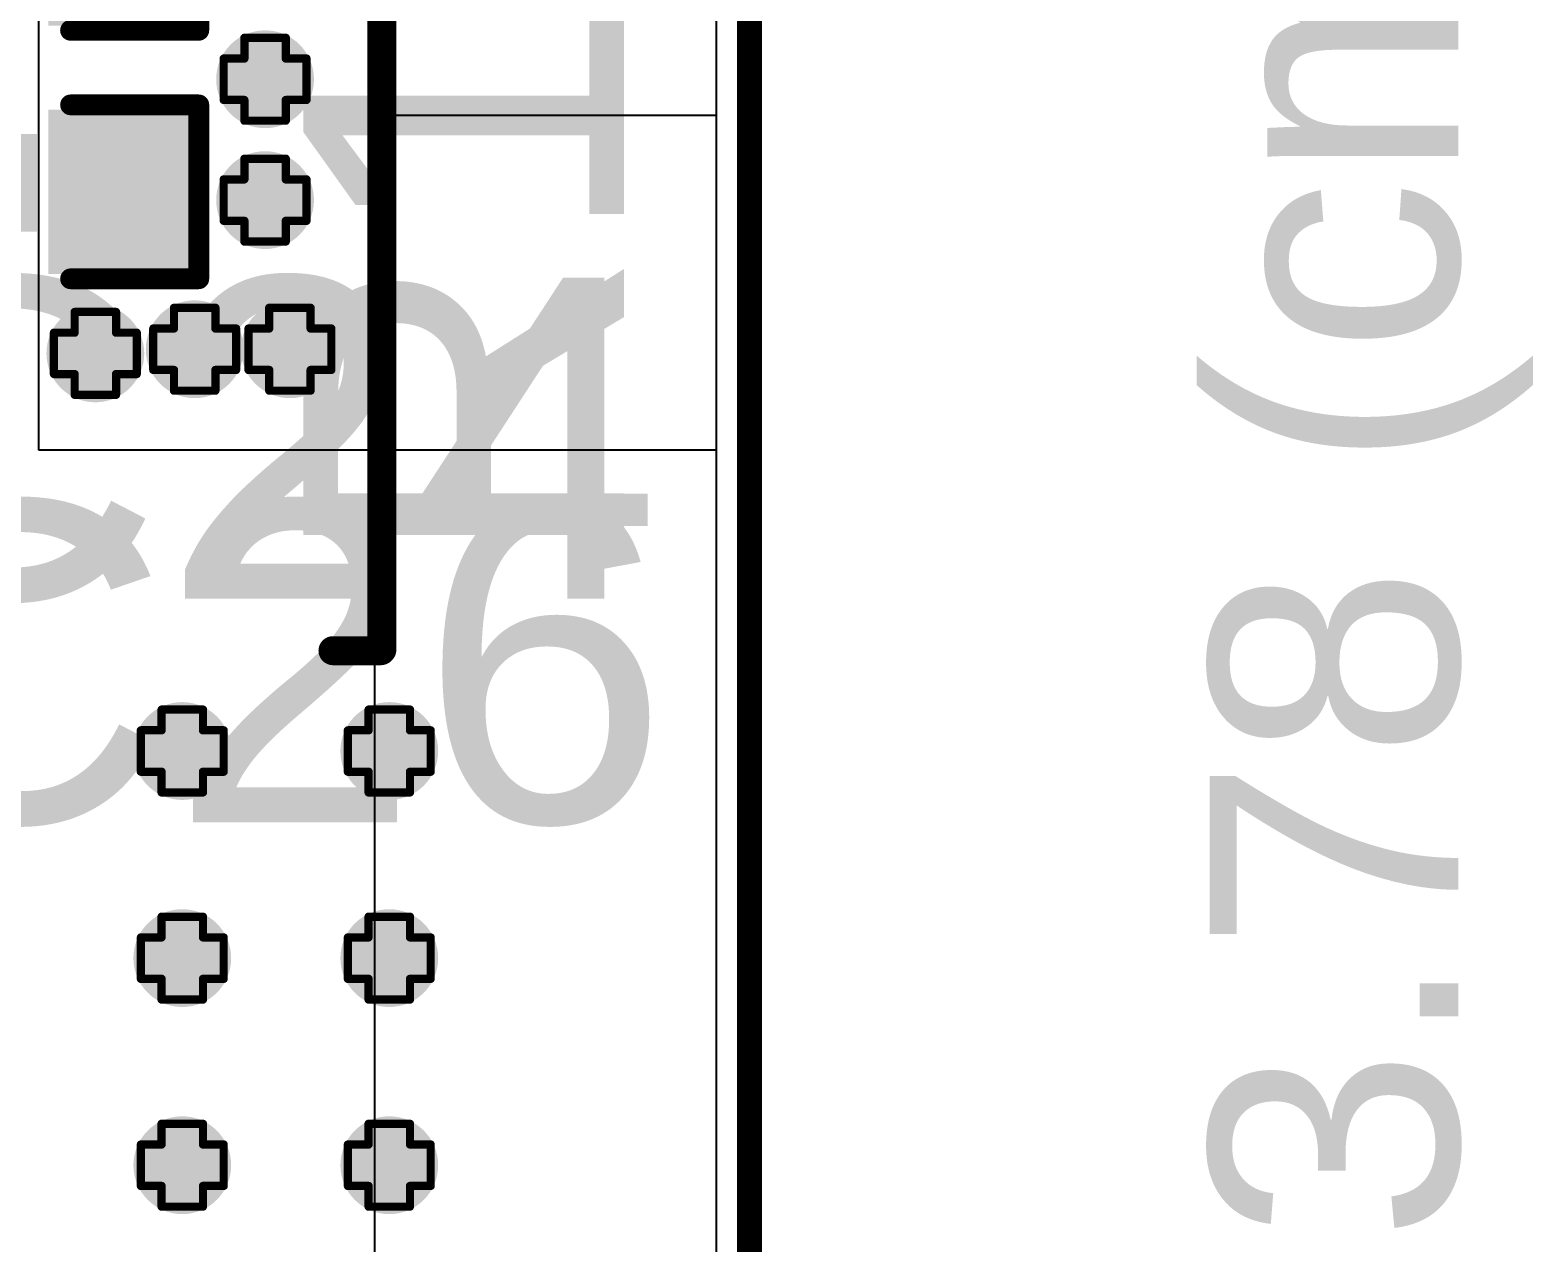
# Model space of a CAD drawing. Header units: inches. Extents: x -1 to 13, y -1.6 to 0.5.
# Drawn here: x 2.916 to 3.279, y -0.8644 to -0.5716 of the extents above; entities that cross this region are included whole.
import ezdxf

# ---------------------------------------------------------------- set-up
doc = ezdxf.new("R2010")
doc.units = ezdxf.units.IN
doc.header["$MEASUREMENT"] = 0
for name, color, linetype in [('Board_outline', 216, 'Continuous'), ('Bottom Layer', 5, 'Continuous'), ('Dimensions', 6, 'Continuous'), ('Drill Drawing', 1, 'Continuous'), ('Top Glue Points', 56, 'Continuous'), ('Top Layer', 1, 'Continuous'), ('Top Overlay', 2, 'Continuous'), ('Top Paste', 8, 'Continuous'), ('Top Solder', 216, 'Continuous'), ('Via Holes', 16, 'Continuous')]:
    doc.layers.add(name, color=color, linetype=linetype)
doc.styles.add('Arial', font='', dxfattribs={"height": 0.2})
doc.styles.get('Arial').set_extended_font_data('Arial')

# ---------------------------------------------------------------- blocks, each defined once
blk = doc.blocks.new('CAP_0603_41')
at = {"layer": 'Top Layer'}
for points in [[(-0.015, 0.0175), (-0.015, -0.0175), (-0.045, -0.0175), (-0.045, 0.0175)], [(0.045, 0.0175), (0.045, -0.0175), (0.015, -0.0175), (0.015, 0.0175)]]:
    blk.add_hatch(color=1, dxfattribs=at).paths.add_polyline_path(points)
at = {"layer": 'Top Paste'}
for points in [[(-0.015, 0.0175), (-0.015, -0.0175), (-0.045, -0.0175), (-0.045, 0.0175)], [(0.045, 0.0175), (0.045, -0.0175), (0.015, -0.0175), (0.015, 0.0175)]]:
    blk.add_hatch(color=8, dxfattribs=at).paths.add_polyline_path(points)
at = {"layer": 'Top Solder'}
for points in [[(-0.01264, 0.01986), (-0.01264, -0.01986), (-0.04736, -0.01986), (-0.04736, 0.01986)], [(0.04736, 0.01986), (0.04736, -0.01986), (0.01264, -0.01986), (0.01264, 0.01986)]]:
    blk.add_hatch(color=216, dxfattribs=at).paths.add_polyline_path(points)
at = {"layer": 'Top Overlay', "const_width": 0.005}
for points in [[(-0.049, -0.021), (-0.049, 0.021)], [(-0.049, 0.021), (-0.018, 0.021)], [(0.018, 0.021), (0.049, 0.021)], [(0.049, -0.021), (0.049, 0.021)], [(-0.049, -0.021), (-0.018, -0.021)], [(0.018, -0.021), (0.049, -0.021)]]:
    blk.add_lwpolyline(points, dxfattribs=at)
at = {"layer": 'Top Overlay', "const_width": 0.0025}
for points in [[(-0.05025, 0.021, 1), (-0.04775, 0.021, 1)], [(-0.05025, 0.021, 1), (-0.04775, 0.021, 1)], [(-0.01925, 0.021, 1), (-0.01675, 0.021, 1)], [(0.01675, 0.021, 1), (0.01925, 0.021, 1)], [(0.04775, 0.021, 1), (0.05025, 0.021, 1)], [(0.04775, 0.021, 1), (0.05025, 0.021, 1)], [(-0.05025, -0.021, 1), (-0.04775, -0.021, 1)], [(-0.05025, -0.021, 1), (-0.04775, -0.021, 1)], [(-0.01925, -0.021, 1), (-0.01675, -0.021, 1)], [(0.01675, -0.021, 1), (0.01925, -0.021, 1)], [(0.04775, -0.021, 1), (0.05025, -0.021, 1)], [(0.04775, -0.021, 1), (0.05025, -0.021, 1)]]:
    blk.add_lwpolyline(points, format="xyb", close=True, dxfattribs=at)
blk = doc.blocks.new('CAP_0603_43')
at = {"layer": 'Top Layer'}
for points in [[(-0.015, 0.0175), (-0.015, -0.0175), (-0.045, -0.0175), (-0.045, 0.0175)], [(0.045, 0.0175), (0.045, -0.0175), (0.015, -0.0175), (0.015, 0.0175)]]:
    blk.add_hatch(color=1, dxfattribs=at).paths.add_polyline_path(points)
at = {"layer": 'Top Paste'}
for points in [[(-0.015, 0.0175), (-0.015, -0.0175), (-0.045, -0.0175), (-0.045, 0.0175)], [(0.045, 0.0175), (0.045, -0.0175), (0.015, -0.0175), (0.015, 0.0175)]]:
    blk.add_hatch(color=8, dxfattribs=at).paths.add_polyline_path(points)
at = {"layer": 'Top Solder'}
for points in [[(-0.01264, 0.01986), (-0.01264, -0.01986), (-0.04736, -0.01986), (-0.04736, 0.01986)], [(0.04736, 0.01986), (0.04736, -0.01986), (0.01264, -0.01986), (0.01264, 0.01986)]]:
    blk.add_hatch(color=216, dxfattribs=at).paths.add_polyline_path(points)
at = {"layer": 'Top Overlay', "const_width": 0.005}
for points in [[(-0.049, 0.021), (-0.049, -0.021)], [(-0.018, 0.021), (-0.049, 0.021)], [(0.049, 0.021), (0.018, 0.021)], [(0.049, 0.021), (0.049, -0.021)], [(-0.018, -0.021), (-0.049, -0.021)], [(0.049, -0.021), (0.018, -0.021)]]:
    blk.add_lwpolyline(points, dxfattribs=at)
at = {"layer": 'Top Overlay', "const_width": 0.0025}
for points in [[(-0.05025, 0.021, 1), (-0.04775, 0.021, 1)], [(-0.05025, 0.021, 1), (-0.04775, 0.021, 1)], [(-0.01925, 0.021, 1), (-0.01675, 0.021, 1)], [(0.01675, 0.021, 1), (0.01925, 0.021, 1)], [(0.04775, 0.021, 1), (0.05025, 0.021, 1)], [(0.04775, 0.021, 1), (0.05025, 0.021, 1)], [(-0.05025, -0.021, 1), (-0.04775, -0.021, 1)], [(-0.05025, -0.021, 1), (-0.04775, -0.021, 1)], [(-0.01925, -0.021, 1), (-0.01675, -0.021, 1)], [(0.01675, -0.021, 1), (0.01925, -0.021, 1)], [(0.04775, -0.021, 1), (0.05025, -0.021, 1)], [(0.04775, -0.021, 1), (0.05025, -0.021, 1)]]:
    blk.add_lwpolyline(points, format="xyb", close=True, dxfattribs=at)

msp = doc.modelspace()

# ---------------------------------------------------------------- hatches: boundary and pattern name
at = {"layer": 'Bottom Layer'}
h = msp.add_hatch(color=5, dxfattribs=at)
edge = h.paths.add_edge_path()
edge.add_arc((2.9728, -0.58343), 0.01181, 0, 360)
h = msp.add_hatch(color=5, dxfattribs=at)
edge = h.paths.add_edge_path()
edge.add_arc((2.9728, -0.61261), 0.01181, 0, 360)
h = msp.add_hatch(color=5, dxfattribs=at)
edge = h.paths.add_edge_path()
edge.add_arc((2.9318, -0.64961), 0.01181, 0, 360)
h = msp.add_hatch(color=5, dxfattribs=at)
edge = h.paths.add_edge_path()
edge.add_arc((2.9558, -0.64861), 0.01181, 0, 360)
h = msp.add_hatch(color=5, dxfattribs=at)
edge = h.paths.add_edge_path()
edge.add_arc((2.9788, -0.64861), 0.01181, 0, 360)
h = msp.add_hatch(color=5, dxfattribs=at)
edge = h.paths.add_edge_path()
edge.add_arc((2.9528, -0.74561), 0.01181, 0, 360)
h = msp.add_hatch(color=5, dxfattribs=at)
edge = h.paths.add_edge_path()
edge.add_arc((3.0028, -0.74561), 0.01181, 0, 360)
h = msp.add_hatch(color=5, dxfattribs=at)
edge = h.paths.add_edge_path()
edge.add_arc((2.9528, -0.79561), 0.01181, 0, 360)
h = msp.add_hatch(color=5, dxfattribs=at)
edge = h.paths.add_edge_path()
edge.add_arc((3.0028, -0.79561), 0.01181, 0, 360)
h = msp.add_hatch(color=5, dxfattribs=at)
edge = h.paths.add_edge_path()
edge.add_arc((2.9528, -0.84561), 0.01181, 0, 360)
h = msp.add_hatch(color=5, dxfattribs=at)
edge = h.paths.add_edge_path()
edge.add_arc((3.0028, -0.84561), 0.01181, 0, 360)
at = {"layer": 'Top Glue Points'}
msp.add_hatch(color=56, dxfattribs=at).paths.add_polyline_path([(2.90193, -0.62023), (2.91767, -0.62023), (2.91767, -0.59661), (2.90193, -0.59661)])
at = {"layer": 'Top Layer'}
h = msp.add_hatch(color=1, dxfattribs=at)
edge = h.paths.add_edge_path()
edge.add_arc((2.9728, -0.58343), 0.01181, 0, 360)
h = msp.add_hatch(color=1, dxfattribs=at)
edge = h.paths.add_edge_path()
edge.add_arc((2.9728, -0.61261), 0.01181, 0, 360)
h = msp.add_hatch(color=1, dxfattribs=at)
edge = h.paths.add_edge_path()
edge.add_arc((2.9318, -0.64961), 0.01181, 0, 360)
h = msp.add_hatch(color=1, dxfattribs=at)
edge = h.paths.add_edge_path()
edge.add_arc((2.9558, -0.64861), 0.01181, 0, 360)
h = msp.add_hatch(color=1, dxfattribs=at)
edge = h.paths.add_edge_path()
edge.add_arc((2.9788, -0.64861), 0.01181, 0, 360)
h = msp.add_hatch(color=1, dxfattribs=at)
edge = h.paths.add_edge_path()
edge.add_arc((2.9528, -0.74561), 0.01181, 0, 360)
h = msp.add_hatch(color=1, dxfattribs=at)
edge = h.paths.add_edge_path()
edge.add_arc((3.0028, -0.74561), 0.01181, 0, 360)
h = msp.add_hatch(color=1, dxfattribs=at)
edge = h.paths.add_edge_path()
edge.add_arc((2.9528, -0.79561), 0.01181, 0, 360)
h = msp.add_hatch(color=1, dxfattribs=at)
edge = h.paths.add_edge_path()
edge.add_arc((3.0028, -0.79561), 0.01181, 0, 360)
h = msp.add_hatch(color=1, dxfattribs=at)
edge = h.paths.add_edge_path()
edge.add_arc((2.9528, -0.84561), 0.01181, 0, 360)
h = msp.add_hatch(color=1, dxfattribs=at)
edge = h.paths.add_edge_path()
edge.add_arc((3.0028, -0.84561), 0.01181, 0, 360)
at = {"layer": 'Via Holes'}
h = msp.add_hatch(color=7, dxfattribs=at)
edge = h.paths.add_edge_path()
edge.add_arc((2.9728, -0.58343), 0.00591, 0, 360)
h = msp.add_hatch(color=7, dxfattribs=at)
edge = h.paths.add_edge_path()
edge.add_arc((2.9728, -0.61261), 0.00591, 0, 360)
h = msp.add_hatch(color=7, dxfattribs=at)
edge = h.paths.add_edge_path()
edge.add_arc((2.9318, -0.64961), 0.00591, 0, 360)
h = msp.add_hatch(color=7, dxfattribs=at)
edge = h.paths.add_edge_path()
edge.add_arc((2.9558, -0.64861), 0.00591, 0, 360)
h = msp.add_hatch(color=7, dxfattribs=at)
edge = h.paths.add_edge_path()
edge.add_arc((2.9788, -0.64861), 0.00591, 0, 360)
h = msp.add_hatch(color=7, dxfattribs=at)
edge = h.paths.add_edge_path()
edge.add_arc((2.9528, -0.74561), 0.00591, 0, 360)
h = msp.add_hatch(color=7, dxfattribs=at)
edge = h.paths.add_edge_path()
edge.add_arc((3.0028, -0.74561), 0.00591, 0, 360)
h = msp.add_hatch(color=7, dxfattribs=at)
edge = h.paths.add_edge_path()
edge.add_arc((2.9528, -0.79561), 0.00591, 0, 360)
h = msp.add_hatch(color=7, dxfattribs=at)
edge = h.paths.add_edge_path()
edge.add_arc((3.0028, -0.79561), 0.00591, 0, 360)
h = msp.add_hatch(color=7, dxfattribs=at)
edge = h.paths.add_edge_path()
edge.add_arc((2.9528, -0.84561), 0.00591, 0, 360)
h = msp.add_hatch(color=7, dxfattribs=at)
edge = h.paths.add_edge_path()
edge.add_arc((3.0028, -0.84561), 0.00591, 0, 360)

# ---------------------------------------------------------------- linework, layer by layer
at = {"layer": 'Board_outline', "const_width": 0.006}
msp.add_lwpolyline([(3.08981, -1.29876), (3.08981, 0.07919)], dxfattribs=at)
at = {"layer": 'Bottom Layer'}
msp.add_line((3.08178, -0.49934), (3.08178, -1.29876), dxfattribs=at)
at = {"layer": 'Drill Drawing', "const_width": 0.002}
for points in [[(2.9678, -0.57843), (2.9678, -0.57343)], [(2.9678, -0.57343), (2.9778, -0.57343)], [(2.9778, -0.57843), (2.9778, -0.57343)], [(2.9628, -0.58843), (2.9628, -0.57843)], [(2.9628, -0.57843), (2.9678, -0.57843)], [(2.9778, -0.57843), (2.9828, -0.57843)], [(2.9828, -0.58843), (2.9828, -0.57843)], [(2.9628, -0.58843), (2.9678, -0.58843)], [(2.9678, -0.59343), (2.9678, -0.58843)], [(2.9778, -0.58843), (2.9828, -0.58843)], [(2.9778, -0.59343), (2.9778, -0.58843)], [(2.9678, -0.59343), (2.9778, -0.59343)], [(2.9678, -0.60761), (2.9678, -0.60261)], [(2.9678, -0.60261), (2.9778, -0.60261)], [(2.9778, -0.60761), (2.9778, -0.60261)], [(2.9628, -0.61761), (2.9628, -0.60761)], [(2.9628, -0.60761), (2.9678, -0.60761)], [(2.9778, -0.60761), (2.9828, -0.60761)], [(2.9828, -0.61761), (2.9828, -0.60761)], [(2.9628, -0.61761), (2.9678, -0.61761)], [(2.9678, -0.62261), (2.9678, -0.61761)], [(2.9778, -0.61761), (2.9828, -0.61761)], [(2.9778, -0.62261), (2.9778, -0.61761)], [(2.9678, -0.62261), (2.9778, -0.62261)], [(2.9268, -0.64461), (2.9268, -0.63961)], [(2.9268, -0.63961), (2.9368, -0.63961)], [(2.9368, -0.64461), (2.9368, -0.63961)], [(2.9508, -0.64361), (2.9508, -0.63861)], [(2.9508, -0.63861), (2.9608, -0.63861)], [(2.9608, -0.64361), (2.9608, -0.63861)], [(2.9738, -0.64361), (2.9738, -0.63861)], [(2.9738, -0.63861), (2.9838, -0.63861)], [(2.9838, -0.64361), (2.9838, -0.63861)], [(2.9218, -0.65461), (2.9218, -0.64461)], [(2.9218, -0.64461), (2.9268, -0.64461)], [(2.9368, -0.64461), (2.9418, -0.64461)], [(2.9418, -0.65461), (2.9418, -0.64461)], [(2.9458, -0.65361), (2.9458, -0.64361)], [(2.9458, -0.64361), (2.9508, -0.64361)], [(2.9608, -0.64361), (2.9658, -0.64361)], [(2.9658, -0.65361), (2.9658, -0.64361)], [(2.9688, -0.65361), (2.9688, -0.64361)], [(2.9688, -0.64361), (2.9738, -0.64361)], [(2.9838, -0.64361), (2.9888, -0.64361)], [(2.9888, -0.65361), (2.9888, -0.64361)], [(2.9458, -0.65361), (2.9508, -0.65361)], [(2.9508, -0.65861), (2.9508, -0.65361)], [(2.9608, -0.65361), (2.9658, -0.65361)], [(2.9608, -0.65861), (2.9608, -0.65361)], [(2.9688, -0.65361), (2.9738, -0.65361)], [(2.9738, -0.65861), (2.9738, -0.65361)], [(2.9838, -0.65361), (2.9888, -0.65361)], [(2.9838, -0.65861), (2.9838, -0.65361)], [(2.9218, -0.65461), (2.9268, -0.65461)], [(2.9268, -0.65961), (2.9268, -0.65461)], [(2.9368, -0.65461), (2.9418, -0.65461)], [(2.9368, -0.65961), (2.9368, -0.65461)], [(2.9268, -0.65961), (2.9368, -0.65961)], [(2.9508, -0.65861), (2.9608, -0.65861)], [(2.9738, -0.65861), (2.9838, -0.65861)], [(2.9478, -0.74061), (2.9478, -0.73561)], [(2.9478, -0.73561), (2.9578, -0.73561)], [(2.9578, -0.74061), (2.9578, -0.73561)], [(2.9978, -0.74061), (2.9978, -0.73561)], [(2.9978, -0.73561), (3.0078, -0.73561)], [(3.0078, -0.74061), (3.0078, -0.73561)], [(2.9428, -0.75061), (2.9428, -0.74061)], [(2.9428, -0.74061), (2.9478, -0.74061)], [(2.9578, -0.74061), (2.9628, -0.74061)], [(2.9628, -0.75061), (2.9628, -0.74061)], [(2.9928, -0.75061), (2.9928, -0.74061)], [(2.9928, -0.74061), (2.9978, -0.74061)], [(3.0078, -0.74061), (3.0128, -0.74061)], [(3.0128, -0.75061), (3.0128, -0.74061)], [(2.9428, -0.75061), (2.9478, -0.75061)], [(2.9478, -0.75561), (2.9478, -0.75061)], [(2.9578, -0.75061), (2.9628, -0.75061)], [(2.9578, -0.75561), (2.9578, -0.75061)], [(2.9928, -0.75061), (2.9978, -0.75061)], [(2.9978, -0.75561), (2.9978, -0.75061)], [(3.0078, -0.75061), (3.0128, -0.75061)], [(3.0078, -0.75561), (3.0078, -0.75061)], [(2.9478, -0.75561), (2.9578, -0.75561)], [(2.9978, -0.75561), (3.0078, -0.75561)], [(2.9478, -0.79061), (2.9478, -0.78561)], [(2.9478, -0.78561), (2.9578, -0.78561)], [(2.9578, -0.79061), (2.9578, -0.78561)], [(2.9978, -0.79061), (2.9978, -0.78561)], [(2.9978, -0.78561), (3.0078, -0.78561)], [(3.0078, -0.79061), (3.0078, -0.78561)], [(2.9428, -0.80061), (2.9428, -0.79061)], [(2.9428, -0.79061), (2.9478, -0.79061)], [(2.9578, -0.79061), (2.9628, -0.79061)], [(2.9628, -0.80061), (2.9628, -0.79061)], [(2.9928, -0.80061), (2.9928, -0.79061)], [(2.9928, -0.79061), (2.9978, -0.79061)], [(3.0078, -0.79061), (3.0128, -0.79061)], [(3.0128, -0.80061), (3.0128, -0.79061)], [(2.9428, -0.80061), (2.9478, -0.80061)], [(2.9478, -0.80561), (2.9478, -0.80061)], [(2.9578, -0.80061), (2.9628, -0.80061)], [(2.9578, -0.80561), (2.9578, -0.80061)], [(2.9928, -0.80061), (2.9978, -0.80061)], [(2.9978, -0.80561), (2.9978, -0.80061)], [(3.0078, -0.80061), (3.0128, -0.80061)], [(3.0078, -0.80561), (3.0078, -0.80061)], [(2.9478, -0.80561), (2.9578, -0.80561)], [(2.9978, -0.80561), (3.0078, -0.80561)], [(2.9478, -0.84061), (2.9478, -0.83561)], [(2.9478, -0.83561), (2.9578, -0.83561)], [(2.9578, -0.84061), (2.9578, -0.83561)], [(2.9978, -0.84061), (2.9978, -0.83561)], [(2.9978, -0.83561), (3.0078, -0.83561)], [(3.0078, -0.84061), (3.0078, -0.83561)], [(2.9428, -0.85061), (2.9428, -0.84061)], [(2.9428, -0.84061), (2.9478, -0.84061)], [(2.9578, -0.84061), (2.9628, -0.84061)], [(2.9628, -0.85061), (2.9628, -0.84061)], [(2.9928, -0.85061), (2.9928, -0.84061)], [(2.9928, -0.84061), (2.9978, -0.84061)], [(3.0078, -0.84061), (3.0128, -0.84061)], [(3.0128, -0.85061), (3.0128, -0.84061)], [(2.9428, -0.85061), (2.9478, -0.85061)], [(2.9478, -0.85561), (2.9478, -0.85061)], [(2.9578, -0.85061), (2.9628, -0.85061)], [(2.9578, -0.85561), (2.9578, -0.85061)], [(2.9928, -0.85061), (2.9978, -0.85061)], [(2.9978, -0.85561), (2.9978, -0.85061)], [(3.0078, -0.85061), (3.0128, -0.85061)], [(3.0078, -0.85561), (3.0078, -0.85061)], [(2.9478, -0.85561), (2.9578, -0.85561)], [(2.9978, -0.85561), (3.0078, -0.85561)]]:
    msp.add_lwpolyline(points, dxfattribs=at)
at = {"layer": 'Drill Drawing', "const_width": 0.001}
for points in [[(2.9673, -0.57343, 1), (2.9683, -0.57343, 1)], [(2.9673, -0.57343, 1), (2.9683, -0.57343, 1)], [(2.9773, -0.57343, 1), (2.9783, -0.57343, 1)], [(2.9773, -0.57343, 1), (2.9783, -0.57343, 1)], [(2.9623, -0.57843, 1), (2.9633, -0.57843, 1)], [(2.9623, -0.57843, 1), (2.9633, -0.57843, 1)], [(2.9673, -0.57843, 1), (2.9683, -0.57843, 1)], [(2.9673, -0.57843, 1), (2.9683, -0.57843, 1)], [(2.9773, -0.57843, 1), (2.9783, -0.57843, 1)], [(2.9773, -0.57843, 1), (2.9783, -0.57843, 1)], [(2.9823, -0.57843, 1), (2.9833, -0.57843, 1)], [(2.9823, -0.57843, 1), (2.9833, -0.57843, 1)], [(2.9623, -0.58843, 1), (2.9633, -0.58843, 1)], [(2.9623, -0.58843, 1), (2.9633, -0.58843, 1)], [(2.9673, -0.58843, 1), (2.9683, -0.58843, 1)], [(2.9673, -0.58843, 1), (2.9683, -0.58843, 1)], [(2.9773, -0.58843, 1), (2.9783, -0.58843, 1)], [(2.9773, -0.58843, 1), (2.9783, -0.58843, 1)], [(2.9823, -0.58843, 1), (2.9833, -0.58843, 1)], [(2.9823, -0.58843, 1), (2.9833, -0.58843, 1)], [(2.9673, -0.59343, 1), (2.9683, -0.59343, 1)], [(2.9673, -0.59343, 1), (2.9683, -0.59343, 1)], [(2.9773, -0.59343, 1), (2.9783, -0.59343, 1)], [(2.9773, -0.59343, 1), (2.9783, -0.59343, 1)], [(2.9673, -0.60261, 1), (2.9683, -0.60261, 1)], [(2.9673, -0.60261, 1), (2.9683, -0.60261, 1)], [(2.9773, -0.60261, 1), (2.9783, -0.60261, 1)], [(2.9773, -0.60261, 1), (2.9783, -0.60261, 1)], [(2.9623, -0.60761, 1), (2.9633, -0.60761, 1)], [(2.9623, -0.60761, 1), (2.9633, -0.60761, 1)], [(2.9673, -0.60761, 1), (2.9683, -0.60761, 1)], [(2.9673, -0.60761, 1), (2.9683, -0.60761, 1)], [(2.9773, -0.60761, 1), (2.9783, -0.60761, 1)], [(2.9773, -0.60761, 1), (2.9783, -0.60761, 1)], [(2.9823, -0.60761, 1), (2.9833, -0.60761, 1)], [(2.9823, -0.60761, 1), (2.9833, -0.60761, 1)], [(2.9623, -0.61761, 1), (2.9633, -0.61761, 1)], [(2.9623, -0.61761, 1), (2.9633, -0.61761, 1)], [(2.9673, -0.61761, 1), (2.9683, -0.61761, 1)], [(2.9673, -0.61761, 1), (2.9683, -0.61761, 1)], [(2.9773, -0.61761, 1), (2.9783, -0.61761, 1)], [(2.9773, -0.61761, 1), (2.9783, -0.61761, 1)], [(2.9823, -0.61761, 1), (2.9833, -0.61761, 1)], [(2.9823, -0.61761, 1), (2.9833, -0.61761, 1)], [(2.9673, -0.62261, 1), (2.9683, -0.62261, 1)], [(2.9673, -0.62261, 1), (2.9683, -0.62261, 1)], [(2.9773, -0.62261, 1), (2.9783, -0.62261, 1)], [(2.9773, -0.62261, 1), (2.9783, -0.62261, 1)], [(2.9263, -0.63961, 1), (2.9273, -0.63961, 1)], [(2.9263, -0.63961, 1), (2.9273, -0.63961, 1)], [(2.9363, -0.63961, 1), (2.9373, -0.63961, 1)], [(2.9363, -0.63961, 1), (2.9373, -0.63961, 1)], [(2.9503, -0.63861, 1), (2.9513, -0.63861, 1)], [(2.9503, -0.63861, 1), (2.9513, -0.63861, 1)], [(2.9603, -0.63861, 1), (2.9613, -0.63861, 1)], [(2.9603, -0.63861, 1), (2.9613, -0.63861, 1)], [(2.9733, -0.63861, 1), (2.9743, -0.63861, 1)], [(2.9733, -0.63861, 1), (2.9743, -0.63861, 1)], [(2.9833, -0.63861, 1), (2.9843, -0.63861, 1)], [(2.9833, -0.63861, 1), (2.9843, -0.63861, 1)], [(2.9213, -0.64461, 1), (2.9223, -0.64461, 1)], [(2.9213, -0.64461, 1), (2.9223, -0.64461, 1)], [(2.9263, -0.64461, 1), (2.9273, -0.64461, 1)], [(2.9263, -0.64461, 1), (2.9273, -0.64461, 1)], [(2.9363, -0.64461, 1), (2.9373, -0.64461, 1)], [(2.9363, -0.64461, 1), (2.9373, -0.64461, 1)], [(2.9413, -0.64461, 1), (2.9423, -0.64461, 1)], [(2.9413, -0.64461, 1), (2.9423, -0.64461, 1)], [(2.9453, -0.64361, 1), (2.9463, -0.64361, 1)], [(2.9453, -0.64361, 1), (2.9463, -0.64361, 1)], [(2.9503, -0.64361, 1), (2.9513, -0.64361, 1)], [(2.9503, -0.64361, 1), (2.9513, -0.64361, 1)], [(2.9603, -0.64361, 1), (2.9613, -0.64361, 1)], [(2.9603, -0.64361, 1), (2.9613, -0.64361, 1)], [(2.9653, -0.64361, 1), (2.9663, -0.64361, 1)], [(2.9653, -0.64361, 1), (2.9663, -0.64361, 1)], [(2.9683, -0.64361, 1), (2.9693, -0.64361, 1)], [(2.9683, -0.64361, 1), (2.9693, -0.64361, 1)], [(2.9733, -0.64361, 1), (2.9743, -0.64361, 1)], [(2.9733, -0.64361, 1), (2.9743, -0.64361, 1)], [(2.9833, -0.64361, 1), (2.9843, -0.64361, 1)], [(2.9833, -0.64361, 1), (2.9843, -0.64361, 1)], [(2.9883, -0.64361, 1), (2.9893, -0.64361, 1)], [(2.9883, -0.64361, 1), (2.9893, -0.64361, 1)], [(2.9453, -0.65361, 1), (2.9463, -0.65361, 1)], [(2.9453, -0.65361, 1), (2.9463, -0.65361, 1)], [(2.9503, -0.65361, 1), (2.9513, -0.65361, 1)], [(2.9503, -0.65361, 1), (2.9513, -0.65361, 1)], [(2.9603, -0.65361, 1), (2.9613, -0.65361, 1)], [(2.9603, -0.65361, 1), (2.9613, -0.65361, 1)], [(2.9653, -0.65361, 1), (2.9663, -0.65361, 1)], [(2.9653, -0.65361, 1), (2.9663, -0.65361, 1)], [(2.9683, -0.65361, 1), (2.9693, -0.65361, 1)], [(2.9683, -0.65361, 1), (2.9693, -0.65361, 1)], [(2.9733, -0.65361, 1), (2.9743, -0.65361, 1)], [(2.9733, -0.65361, 1), (2.9743, -0.65361, 1)], [(2.9833, -0.65361, 1), (2.9843, -0.65361, 1)], [(2.9833, -0.65361, 1), (2.9843, -0.65361, 1)], [(2.9883, -0.65361, 1), (2.9893, -0.65361, 1)], [(2.9883, -0.65361, 1), (2.9893, -0.65361, 1)], [(2.9213, -0.65461, 1), (2.9223, -0.65461, 1)], [(2.9213, -0.65461, 1), (2.9223, -0.65461, 1)], [(2.9263, -0.65461, 1), (2.9273, -0.65461, 1)], [(2.9263, -0.65461, 1), (2.9273, -0.65461, 1)], [(2.9363, -0.65461, 1), (2.9373, -0.65461, 1)], [(2.9363, -0.65461, 1), (2.9373, -0.65461, 1)], [(2.9413, -0.65461, 1), (2.9423, -0.65461, 1)], [(2.9413, -0.65461, 1), (2.9423, -0.65461, 1)], [(2.9263, -0.65961, 1), (2.9273, -0.65961, 1)], [(2.9263, -0.65961, 1), (2.9273, -0.65961, 1)], [(2.9363, -0.65961, 1), (2.9373, -0.65961, 1)], [(2.9363, -0.65961, 1), (2.9373, -0.65961, 1)], [(2.9503, -0.65861, 1), (2.9513, -0.65861, 1)], [(2.9503, -0.65861, 1), (2.9513, -0.65861, 1)], [(2.9603, -0.65861, 1), (2.9613, -0.65861, 1)], [(2.9603, -0.65861, 1), (2.9613, -0.65861, 1)], [(2.9733, -0.65861, 1), (2.9743, -0.65861, 1)], [(2.9733, -0.65861, 1), (2.9743, -0.65861, 1)], [(2.9833, -0.65861, 1), (2.9843, -0.65861, 1)], [(2.9833, -0.65861, 1), (2.9843, -0.65861, 1)], [(2.9473, -0.73561, 1), (2.9483, -0.73561, 1)], [(2.9473, -0.73561, 1), (2.9483, -0.73561, 1)], [(2.9573, -0.73561, 1), (2.9583, -0.73561, 1)], [(2.9573, -0.73561, 1), (2.9583, -0.73561, 1)], [(2.9973, -0.73561, 1), (2.9983, -0.73561, 1)], [(2.9973, -0.73561, 1), (2.9983, -0.73561, 1)], [(3.0073, -0.73561, 1), (3.0083, -0.73561, 1)], [(3.0073, -0.73561, 1), (3.0083, -0.73561, 1)], [(2.9423, -0.74061, 1), (2.9433, -0.74061, 1)], [(2.9423, -0.74061, 1), (2.9433, -0.74061, 1)], [(2.9473, -0.74061, 1), (2.9483, -0.74061, 1)], [(2.9473, -0.74061, 1), (2.9483, -0.74061, 1)], [(2.9573, -0.74061, 1), (2.9583, -0.74061, 1)], [(2.9573, -0.74061, 1), (2.9583, -0.74061, 1)], [(2.9623, -0.74061, 1), (2.9633, -0.74061, 1)], [(2.9623, -0.74061, 1), (2.9633, -0.74061, 1)], [(2.9923, -0.74061, 1), (2.9933, -0.74061, 1)], [(2.9923, -0.74061, 1), (2.9933, -0.74061, 1)], [(2.9973, -0.74061, 1), (2.9983, -0.74061, 1)], [(2.9973, -0.74061, 1), (2.9983, -0.74061, 1)], [(3.0073, -0.74061, 1), (3.0083, -0.74061, 1)], [(3.0073, -0.74061, 1), (3.0083, -0.74061, 1)], [(3.0123, -0.74061, 1), (3.0133, -0.74061, 1)], [(3.0123, -0.74061, 1), (3.0133, -0.74061, 1)], [(2.9423, -0.75061, 1), (2.9433, -0.75061, 1)], [(2.9423, -0.75061, 1), (2.9433, -0.75061, 1)], [(2.9473, -0.75061, 1), (2.9483, -0.75061, 1)], [(2.9473, -0.75061, 1), (2.9483, -0.75061, 1)], [(2.9573, -0.75061, 1), (2.9583, -0.75061, 1)], [(2.9573, -0.75061, 1), (2.9583, -0.75061, 1)], [(2.9623, -0.75061, 1), (2.9633, -0.75061, 1)], [(2.9623, -0.75061, 1), (2.9633, -0.75061, 1)], [(2.9923, -0.75061, 1), (2.9933, -0.75061, 1)], [(2.9923, -0.75061, 1), (2.9933, -0.75061, 1)], [(2.9973, -0.75061, 1), (2.9983, -0.75061, 1)], [(2.9973, -0.75061, 1), (2.9983, -0.75061, 1)], [(3.0073, -0.75061, 1), (3.0083, -0.75061, 1)], [(3.0073, -0.75061, 1), (3.0083, -0.75061, 1)], [(3.0123, -0.75061, 1), (3.0133, -0.75061, 1)], [(3.0123, -0.75061, 1), (3.0133, -0.75061, 1)], [(2.9473, -0.75561, 1), (2.9483, -0.75561, 1)], [(2.9473, -0.75561, 1), (2.9483, -0.75561, 1)], [(2.9573, -0.75561, 1), (2.9583, -0.75561, 1)], [(2.9573, -0.75561, 1), (2.9583, -0.75561, 1)], [(2.9973, -0.75561, 1), (2.9983, -0.75561, 1)], [(2.9973, -0.75561, 1), (2.9983, -0.75561, 1)], [(3.0073, -0.75561, 1), (3.0083, -0.75561, 1)], [(3.0073, -0.75561, 1), (3.0083, -0.75561, 1)], [(2.9473, -0.78561, 1), (2.9483, -0.78561, 1)], [(2.9473, -0.78561, 1), (2.9483, -0.78561, 1)], [(2.9573, -0.78561, 1), (2.9583, -0.78561, 1)], [(2.9573, -0.78561, 1), (2.9583, -0.78561, 1)], [(2.9973, -0.78561, 1), (2.9983, -0.78561, 1)], [(2.9973, -0.78561, 1), (2.9983, -0.78561, 1)], [(3.0073, -0.78561, 1), (3.0083, -0.78561, 1)], [(3.0073, -0.78561, 1), (3.0083, -0.78561, 1)], [(2.9423, -0.79061, 1), (2.9433, -0.79061, 1)], [(2.9423, -0.79061, 1), (2.9433, -0.79061, 1)], [(2.9473, -0.79061, 1), (2.9483, -0.79061, 1)], [(2.9473, -0.79061, 1), (2.9483, -0.79061, 1)], [(2.9573, -0.79061, 1), (2.9583, -0.79061, 1)], [(2.9573, -0.79061, 1), (2.9583, -0.79061, 1)], [(2.9623, -0.79061, 1), (2.9633, -0.79061, 1)], [(2.9623, -0.79061, 1), (2.9633, -0.79061, 1)], [(2.9923, -0.79061, 1), (2.9933, -0.79061, 1)], [(2.9923, -0.79061, 1), (2.9933, -0.79061, 1)], [(2.9973, -0.79061, 1), (2.9983, -0.79061, 1)], [(2.9973, -0.79061, 1), (2.9983, -0.79061, 1)], [(3.0073, -0.79061, 1), (3.0083, -0.79061, 1)], [(3.0073, -0.79061, 1), (3.0083, -0.79061, 1)], [(3.0123, -0.79061, 1), (3.0133, -0.79061, 1)], [(3.0123, -0.79061, 1), (3.0133, -0.79061, 1)], [(2.9423, -0.80061, 1), (2.9433, -0.80061, 1)], [(2.9423, -0.80061, 1), (2.9433, -0.80061, 1)], [(2.9473, -0.80061, 1), (2.9483, -0.80061, 1)], [(2.9473, -0.80061, 1), (2.9483, -0.80061, 1)], [(2.9573, -0.80061, 1), (2.9583, -0.80061, 1)], [(2.9573, -0.80061, 1), (2.9583, -0.80061, 1)], [(2.9623, -0.80061, 1), (2.9633, -0.80061, 1)], [(2.9623, -0.80061, 1), (2.9633, -0.80061, 1)], [(2.9923, -0.80061, 1), (2.9933, -0.80061, 1)], [(2.9923, -0.80061, 1), (2.9933, -0.80061, 1)], [(2.9973, -0.80061, 1), (2.9983, -0.80061, 1)], [(2.9973, -0.80061, 1), (2.9983, -0.80061, 1)], [(3.0073, -0.80061, 1), (3.0083, -0.80061, 1)], [(3.0073, -0.80061, 1), (3.0083, -0.80061, 1)], [(3.0123, -0.80061, 1), (3.0133, -0.80061, 1)], [(3.0123, -0.80061, 1), (3.0133, -0.80061, 1)], [(2.9473, -0.80561, 1), (2.9483, -0.80561, 1)], [(2.9473, -0.80561, 1), (2.9483, -0.80561, 1)], [(2.9573, -0.80561, 1), (2.9583, -0.80561, 1)], [(2.9573, -0.80561, 1), (2.9583, -0.80561, 1)], [(2.9973, -0.80561, 1), (2.9983, -0.80561, 1)], [(2.9973, -0.80561, 1), (2.9983, -0.80561, 1)], [(3.0073, -0.80561, 1), (3.0083, -0.80561, 1)], [(3.0073, -0.80561, 1), (3.0083, -0.80561, 1)], [(2.9473, -0.83561, 1), (2.9483, -0.83561, 1)], [(2.9473, -0.83561, 1), (2.9483, -0.83561, 1)], [(2.9573, -0.83561, 1), (2.9583, -0.83561, 1)], [(2.9573, -0.83561, 1), (2.9583, -0.83561, 1)], [(2.9973, -0.83561, 1), (2.9983, -0.83561, 1)], [(2.9973, -0.83561, 1), (2.9983, -0.83561, 1)], [(3.0073, -0.83561, 1), (3.0083, -0.83561, 1)], [(3.0073, -0.83561, 1), (3.0083, -0.83561, 1)], [(2.9423, -0.84061, 1), (2.9433, -0.84061, 1)], [(2.9423, -0.84061, 1), (2.9433, -0.84061, 1)], [(2.9473, -0.84061, 1), (2.9483, -0.84061, 1)], [(2.9473, -0.84061, 1), (2.9483, -0.84061, 1)], [(2.9573, -0.84061, 1), (2.9583, -0.84061, 1)], [(2.9573, -0.84061, 1), (2.9583, -0.84061, 1)], [(2.9623, -0.84061, 1), (2.9633, -0.84061, 1)], [(2.9623, -0.84061, 1), (2.9633, -0.84061, 1)], [(2.9923, -0.84061, 1), (2.9933, -0.84061, 1)], [(2.9923, -0.84061, 1), (2.9933, -0.84061, 1)], [(2.9973, -0.84061, 1), (2.9983, -0.84061, 1)], [(2.9973, -0.84061, 1), (2.9983, -0.84061, 1)], [(3.0073, -0.84061, 1), (3.0083, -0.84061, 1)], [(3.0073, -0.84061, 1), (3.0083, -0.84061, 1)], [(3.0123, -0.84061, 1), (3.0133, -0.84061, 1)], [(3.0123, -0.84061, 1), (3.0133, -0.84061, 1)], [(2.9423, -0.85061, 1), (2.9433, -0.85061, 1)], [(2.9423, -0.85061, 1), (2.9433, -0.85061, 1)], [(2.9473, -0.85061, 1), (2.9483, -0.85061, 1)], [(2.9473, -0.85061, 1), (2.9483, -0.85061, 1)], [(2.9573, -0.85061, 1), (2.9583, -0.85061, 1)], [(2.9573, -0.85061, 1), (2.9583, -0.85061, 1)], [(2.9623, -0.85061, 1), (2.9633, -0.85061, 1)], [(2.9623, -0.85061, 1), (2.9633, -0.85061, 1)], [(2.9923, -0.85061, 1), (2.9933, -0.85061, 1)], [(2.9923, -0.85061, 1), (2.9933, -0.85061, 1)], [(2.9973, -0.85061, 1), (2.9983, -0.85061, 1)], [(2.9973, -0.85061, 1), (2.9983, -0.85061, 1)], [(3.0073, -0.85061, 1), (3.0083, -0.85061, 1)], [(3.0073, -0.85061, 1), (3.0083, -0.85061, 1)], [(3.0123, -0.85061, 1), (3.0133, -0.85061, 1)], [(3.0123, -0.85061, 1), (3.0133, -0.85061, 1)], [(2.9473, -0.85561, 1), (2.9483, -0.85561, 1)], [(2.9473, -0.85561, 1), (2.9483, -0.85561, 1)], [(2.9573, -0.85561, 1), (2.9583, -0.85561, 1)], [(2.9573, -0.85561, 1), (2.9583, -0.85561, 1)], [(2.9973, -0.85561, 1), (2.9983, -0.85561, 1)], [(2.9973, -0.85561, 1), (2.9983, -0.85561, 1)], [(3.0073, -0.85561, 1), (3.0083, -0.85561, 1)], [(3.0073, -0.85561, 1), (3.0083, -0.85561, 1)]]:
    msp.add_lwpolyline(points, format="xyb", close=True, dxfattribs=at)
at = {"layer": 'Top Layer'}
for p, q in [((2.91815, -0.673), (2.91815, -0.38919)), ((3.08178, -0.49934), (3.08178, -1.29876)), ((3.08178, -0.49983), (3.08178, -0.673)), ((2.9993, -0.89416), (2.9993, -0.59211)), ((2.9993, -0.59211), (3.08178, -0.59211)), ((3.08178, -0.59211), (3.08178, -1.29876)), ((3.08178, -0.673), (2.91815, -0.673))]:
    msp.add_line(p, q, dxfattribs=at)
at = {"layer": 'Top Overlay', "const_width": 0.007}
for points in [[(3.001, -0.591), (3.001, -0.539)], [(3.001, -0.72119), (3.001, -0.576)], [(2.9892, -0.72139), (3.0008, -0.72139)]]:
    msp.add_lwpolyline(points, dxfattribs=at)
at = {"layer": 'Top Overlay', "const_width": 0.0035}
for points in [[(2.99925, -0.576, 1), (3.00275, -0.576, 1)], [(2.99925, -0.591, 1), (3.00275, -0.591, 1)], [(2.98745, -0.72139, 1), (2.99095, -0.72139, 1)], [(2.99905, -0.72139, 1), (3.00255, -0.72139, 1)], [(2.99925, -0.72119, 1), (3.00275, -0.72119, 1)]]:
    msp.add_lwpolyline(points, format="xyb", close=True, dxfattribs=at)

# ---------------------------------------------------------------- block references
at = {"rotation": 180}
msp.add_blockref('CAP_0603_43', (2.9078, -0.55061), dxfattribs=at)
msp.add_blockref('CAP_0603_41', (2.9078, -0.61061))

# ---------------------------------------------------------------- texts
at = {"layer": 'Dimensions', "style": 'Arial'}
msp.add_text('3.78 (cm)', height=0.06, rotation=90, dxfattribs=at).set_placement((3.26099, -0.86395))
at = {"layer": 'Top Overlay', "style": 'Arial'}
msp.add_text('R18', height=0.0775, rotation=90, dxfattribs=at).set_placement((3.05953, -0.70235))
for s, p in [('C24', (2.86982, -0.70883)), ('C26', (2.87175, -0.76283))]:
    msp.add_text(s, height=0.0775, dxfattribs=at).set_placement(p)

doc.saveas('drawing.dxf')
